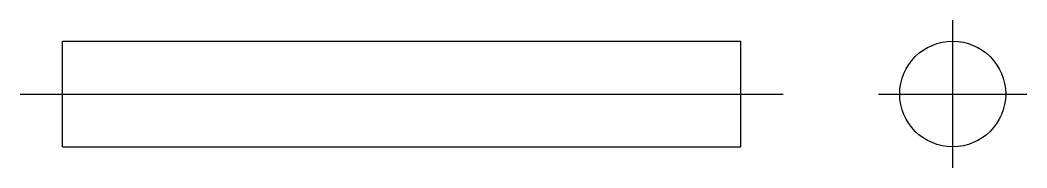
# Model space of a CAD drawing. Header units: millimetres. Extents: x -200 to 4550, y -350 to 350.
import ezdxf

# ---------------------------------------------------------------- set-up
doc = ezdxf.new("R2010")
doc.units = ezdxf.units.MM

msp = doc.modelspace()

# ---------------------------------------------------------------- linework, layer by layer
at = {"layer": 'EIXO'}
for p, q in [((4200, -350), (4200, 350)), ((-200, 0), (3400, 0)), ((3850, 0), (4550, 0))]:
    msp.add_line(p, q, dxfattribs=at)
at = {"layer": 'FORMA'}
for p, q in [((0, 250), (3200, 250)), ((0, -250), (0, 250)), ((3200, -250), (3200, 250)), ((0, -250), (3200, -250))]:
    msp.add_line(p, q, dxfattribs=at)
msp.add_circle((4200, 0), 250, dxfattribs=at)

doc.saveas('drawing.dxf')
